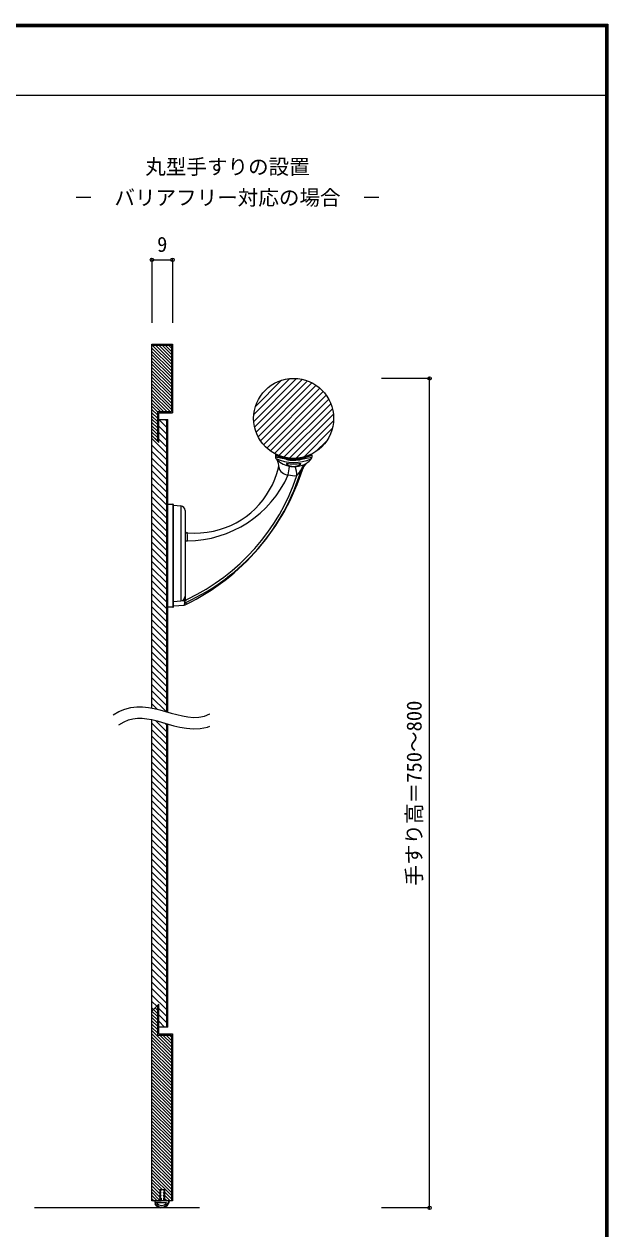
# Model space of a CAD drawing. Units: millimetres at full size, sheet at 1:3; details may follow other scales. Extents: x -600 to 570, y -431 to 418.
# Drawn here: x 314 to 570, y -109 to 418 of the extents above; entities that cross this region are included whole.
import ezdxf
from ezdxf.enums import TextEntityAlignment as Align

# ---------------------------------------------------------------- set-up
doc = ezdxf.new("R2010")
doc.units = ezdxf.units.MM
doc.header["$LTSCALE"] = 3
doc.header["$PDMODE"] = 32
doc.header["$PDSIZE"] = 1.5
for name, color, linetype in [('0-1_通り芯', 3, 'Continuous'), ('0-3_仕上', 7, 'Continuous'), ('0-4_枠', 3, 'Continuous'), ('0-7_金物', 7, 'Continuous'), ('0-A_文字', 7, 'Continuous'), ('0-B_寸法', 4, 'Continuous'), ('0-C_ハッチ', 4, 'Continuous'), ('F-1_通り芯', 6, 'Continuous')]:
    doc.layers.add(name, color=color, linetype=linetype)
doc.styles.add('ＭＳ ゴシック', font='')
doc.styles.get('ＭＳ ゴシック').set_extended_font_data('MS Gothic')

msp = doc.modelspace()

# ---------------------------------------------------------------- linework, layer by layer
at = {"layer": '0-1_通り芯'}
for p, q in [((-600, 386.5), (570, 386.5)), ((370.426, 237.6), (370.426, 277.6)), ((370.426, 277.6), (379.426, 277.6)), ((370.426, 277.1), (378.926, 277.1)), ((378.926, 277.1), (378.926, 248.1)), ((379.426, 277.6), (379.426, 247.6)), ((373.426, 247.6), (379.426, 247.6)), ((373.426, 234.6), (373.426, 247.6)), ((373.426, 244.6), (377.426, 244.6)), ((376.926, 116.868), (376.926, 244.6)), ((377.426, 116.722), (377.426, 244.6)), ((370.426, 118.49), (370.426, 237.6)), ((373.426, 234.6), (370.426, 237.6)), ((372.926, 237.6), (373.426, 237.6)), ((370.426, -14.019), (370.426, 113.413)), ((376.926, -21.019), (376.926, 111.657)), ((377.426, -21.019), (377.426, 111.51)), ((370.426, -97.019), (370.426, -14.019)), ((372.926, -24.519), (372.926, -11.519)), ((372.926, -14.019), (373.426, -14.019)), ((377.426, -21.019), (373.426, -21.019)), ((372.926, -24.519), (378.926, -24.519)), ((373.426, -24.019), (379.426, -24.019)), ((378.926, -24.519), (378.926, -97.019)), ((379.426, -24.019), (379.426, -97.019)), ((379.426, -97.019), (370.426, -97.019))]:
    msp.add_line(p, q, dxfattribs=at)
for points in [[(372.926, 235.1), (372.926, 248.1), (378.926, 248.1)], [(373.426, -24.019), (373.426, -11.019), (370.426, -14.019)]]:
    msp.add_lwpolyline(points, dxfattribs=at)
at = {"layer": '0-3_仕上'}
for p, q in [((374.426, -92.019), (373.926, -93.269)), ((374.426, -93.269), (373.926, -93.269)), ((373.926, -94.519), (374.426, -93.269)), ((374.426, -94.519), (373.926, -94.519)), ((373.926, -95.769), (374.426, -94.519)), ((374.426, -92.019), (375.426, -92.019)), ((375.426, -92.019), (375.926, -93.269)), ((375.926, -93.269), (375.426, -93.269)), ((375.926, -94.519), (375.426, -93.269)), ((375.926, -94.519), (375.426, -94.519)), ((375.926, -95.769), (375.426, -94.519)), ((391.177, -100.019), (319.034, -100.019)), ((371.645, -98.269), (372.511, -97.769)), ((371.676, -97.019), (374.426, -97.019)), ((371.676, -97.019), (371.676, -97.769)), ((371.676, -97.769), (376.841, -97.769)), ((374.426, -95.769), (373.926, -95.769)), ((374.426, -95.769), (374.426, -97.019)), ((375.426, -95.769), (375.426, -97.019)), ((375.926, -95.769), (375.426, -95.769)), ((378.176, -97.019), (375.426, -97.019))]:
    msp.add_line(p, q, dxfattribs=at)
for radius, end in [(3.5, 351.78749), (3.25, 351.15086), (2.5, 330.00065)]:
    msp.add_arc((374.676, -96.519), radius, 210, end, dxfattribs=at)
at = {"layer": '0-4_枠'}
for p, q in [((373.926, -92.019), (373.926, -97.019)), ((373.926, -92.019), (375.926, -92.019)), ((375.926, -92.019), (375.926, -97.019)), ((371.676, -97.019), (373.926, -97.019))]:
    msp.add_line(p, q, dxfattribs=at)
at = {"layer": '0-7_金物'}
for p, q in [((428.981, 227.236), (424.377, 228.094)), ((424.426, 229.052), (424.426, 228.184)), ((424.616, 227.597), (425.018, 227.081)), ((435.87, 227.236), (440.474, 228.094)), ((440.425, 229.052), (440.426, 228.184)), ((377.426, 162.6), (377.426, 207.6)), ((379.926, 162.9), (379.926, 207.3)), ((379.926, 207.1), (383.1, 206.822)), ((383.1, 206.822), (383.1, 165.305)), ((384.926, 204.83), (384.926, 204.83)), ((384.926, 204.83), (384.926, 165.699)), ((379.926, 165.015), (384.519, 165.45)), ((379.926, 163.1), (384.555, 163.505)), ((384.519, 165.45), (384.545, 165.14)), ((384.626, 164.81), (384.555, 163.505)), ((384.626, 166.285), (384.626, 165.731)), ((385.231, 164.681), (385.263, 163.702))]:
    msp.add_line(p, q, dxfattribs=at)
for points in [[(424.172, 218.505), (425.071, 220.965), (425.82, 223.502)], [(385.875, 195.043), (388.841, 194.978), (391.735, 195.091), (394.556, 195.384), (397.303, 195.859), (399.977, 196.52), (402.575, 197.37), (404.955, 198.346), (407.265, 199.491), (409.493, 200.799), (411.63, 202.262), (413.664, 203.871), (415.585, 205.619), (417.382, 207.498), (419.044, 209.501), (420.561, 211.619), (421.928, 213.845), (423.124, 216.13), (424.172, 218.505)], [(377.426, 207.6), (379.626, 207.6), (379.626, 162.6), (377.426, 162.6)]]:
    msp.add_lwpolyline(points, dxfattribs=at)
msp.add_circle((432.426, 245.1), 17.5, dxfattribs=at)
for centre, radius, start, end in [((438.319, 266.71), 40.174, 249.75873, 256.56011), ((424.726, 229.052), 0.3, 64.36846, 179.99892), ((425.426, 228.184), 1, 179.99892, 215.97869), ((432.514, 244.521), 18.678, 245.04591, 294.1044), ((432.426, 245.1), 17.5, 244.36846, 295.63154), ((421.951, 224.514), 4, 345.3356, 39.92167), ((432.688, 235.095), 11.093, 226.2954, 297.92481), ((432.439, 241.21), 14.395, 256.09972, 284.0648), ((432.426, 242.76), 15.511, 257.17242, 282.82758), ((426.532, 266.71), 40.174, 283.43989, 290.24127), ((432.51, 233.208), 9.547, 305.44059, 324.00277), ((440.125, 229.052), 0.3, 0.00108, 115.63154), ((439.426, 228.184), 1, 324.02131, 0.00108), ((347.156, 248.893), 92.419, 294.32936, 343.71813), ((341.188, 253.464), 99.999, 296.15189, 342.48878), ((430.14, 224.737), 4.313, 191.3914, 269.26274), ((429.399, 225.267), 0.146, 93.80068, 239.11702), ((432.445, 229.399), 5.279, 233.75633, 233.82823), ((432.445, 229.399), 5.279, 233.82823, 305.32249), ((432.494, 260.915), 35.638, 265.00157, 274.87731), ((368.308, 231.939), 62.841, 349.44166, 352.76679), ((429.889, 224.108), 0.764, 353.95737, 6.31243), ((415.33, 219.329), 18.517, 2.33768, 14.66386), ((423.538, 229.457), 13.921, 317.6796, 332.36909), ((435.427, 225.257), 0.179, 293.15253, 56.99325), ((438.933, 222.335), 3.133, 110.50244, 168.07783), ((437.319, 221.091), 2.397, 106.64426, 127.12733), ((440.367, 222.172), 4, 125.46002, 162.49148), ((385.645, 240.257), 48.665, 270.36149, 335.94984), ((346.733, 249.088), 91.801, 295.29817, 341.58195), ((432.935, 230.928), 10.88, 254.81116, 274.72589), ((379.626, 207.3), 0.3, 0, 90), ((382.926, 204.83), 2, 0, 85), ((385.926, 196.042), 1, 180, 267.08736), ((385.974, 194.938), 0.104, 94.78124, 171.21201), ((356.743, 192.573), 29.225, 358.07933, 4.67222), ((385.941, 196.242), 4.649, 257.38776, 270.13599), ((382.876, 167.353), 2.05, 276.21635, 1.21277), ((384.894, 165.468), 0.375, 135.68995, 182.88965), ((385.079, 165.202), 0.538, 186.68686, 284.86875), ((384.239, 165.757), 0.69, 296.41908, 354.98807), ((384.381, 165.498), 2, 275, 296.15201), ((384.859, 164.587), 0.322, 115.60488, 136.21457), ((384.591, 165.153), 0.304, 294.98858, 320.81249), ((385.276, 165.178), 0.498, 150.59744, 264.79605), ((385.106, 165.763), 0.192, 200.03647, 289.28), ((384.857, 166.724), 1.184, 285.26264, 300.10372), ((383.54, 168.724), 3.578, 302.29934, 312.62607), ((379.626, 162.9), 0.3, 270, 0.00009)]:
    msp.add_arc(centre, radius, start, end, dxfattribs=at)
at = {"layer": '0-A_文字'}
for p, q in [((353.41, 115.465), (356, 116.97)), ((356, 116.97), (358.597, 118.033)), ((358.597, 118.033), (361.192, 118.698)), ((361.192, 118.698), (363.779, 119.008)), ((363.779, 119.008), (366.351, 119.013)), ((366.351, 119.013), (368.904, 118.763)), ((368.904, 118.763), (371.435, 118.309)), ((371.435, 118.309), (373.942, 117.708)), ((373.942, 117.708), (376.424, 117.016)), ((376.424, 117.016), (378.882, 116.294)), ((378.882, 116.294), (381.319, 115.603)), ((393.351, 114.969), (395.779, 115.908)), ((395.779, 115.908), (395.785, 115.911)), ((355.922, 111.142), (358.214, 112.474)), ((358.214, 112.474), (360.171, 113.275)), ((360.171, 113.275), (362.114, 113.772)), ((362.114, 113.772), (364.083, 114.009)), ((364.083, 114.009), (366.111, 114.013)), ((366.111, 114.013), (368.218, 113.806)), ((368.218, 113.806), (370.41, 113.413)), ((370.41, 113.413), (372.686, 112.867)), ((372.686, 112.867), (375.047, 112.209)), ((375.047, 112.209), (377.494, 111.49)), ((377.494, 111.49), (380.04, 110.768)), ((380.04, 110.768), (382.699, 110.115)), ((381.319, 115.603), (383.738, 115.008)), ((383.738, 115.008), (386.144, 114.577)), ((386.144, 114.577), (388.542, 114.378)), ((388.542, 114.378), (390.942, 114.484)), ((390.942, 114.484), (393.351, 114.969)), ((382.699, 110.115), (385.495, 109.613)), ((385.495, 109.613), (388.446, 109.369)), ((388.446, 109.369), (391.549, 109.506)), ((391.549, 109.506), (394.756, 110.151)), ((394.756, 110.151), (395.785, 110.549))]:
    msp.add_line(p, q, dxfattribs=at)
at = {"layer": '0-B_寸法'}
for p, q in [((370.426, 314.428), (370.426, 286.928)), ((370.426, 314.428), (379.426, 314.428)), ((379.426, 314.428), (379.426, 286.928)), ((370.426, 275.84), (378.926, 267.34)), ((370.426, 274.426), (378.926, 265.926)), ((370.58, 277.1), (378.926, 268.754)), ((371.994, 277.1), (378.926, 270.169)), ((373.408, 277.1), (378.926, 271.583)), ((374.822, 277.1), (378.926, 272.997)), ((376.237, 277.1), (378.926, 274.411)), ((377.651, 277.1), (378.926, 275.825)), ((370.426, 273.012), (378.926, 264.512)), ((370.426, 271.598), (378.926, 263.098)), ((370.426, 270.184), (378.926, 261.684)), ((370.426, 268.769), (378.926, 260.269)), ((370.426, 267.355), (378.926, 258.855)), ((370.426, 265.941), (378.926, 257.441)), ((370.426, 264.527), (378.926, 256.027)), ((370.426, 263.113), (378.926, 254.613)), ((370.426, 261.698), (378.926, 253.198)), ((370.426, 260.284), (378.926, 251.784)), ((370.426, 258.87), (378.926, 250.37)), ((491.936, 262.6), (470.854, 262.6)), ((491.936, -100.019), (491.936, 262.6)), ((370.426, 257.456), (378.926, 248.956)), ((370.426, 256.042), (378.367, 248.1)), ((370.426, 254.628), (376.953, 248.1)), ((370.426, 253.213), (375.539, 248.1)), ((370.426, 251.799), (374.125, 248.1)), ((370.426, 250.385), (372.926, 247.885)), ((370.426, 248.971), (372.926, 246.471)), ((370.426, 247.557), (372.926, 245.057)), ((370.426, 246.143), (372.926, 243.643)), ((370.426, 244.728), (372.926, 242.228)), ((370.426, 243.314), (372.926, 240.814)), ((373.426, 244.583), (376.926, 241.083)), ((376.237, 244.6), (376.926, 243.911)), ((370.426, 241.9), (372.926, 239.4)), ((370.426, 240.486), (372.926, 237.986)), ((370.426, 239.072), (372.926, 236.572)), ((370.426, 237.657), (372.926, 235.157)), ((373.426, 241.754), (376.926, 238.254)), ((373.426, 238.926), (376.926, 235.426)), ((370.426, 236.269), (376.926, 229.769)), ((370.426, 233.44), (376.926, 226.94)), ((373.426, 236.097), (376.926, 232.597)), ((370.426, 230.612), (376.926, 224.112)), ((370.426, 227.783), (376.926, 221.283)), ((370.426, 224.954), (376.926, 218.454)), ((370.426, 222.126), (376.926, 215.626)), ((370.426, 219.297), (376.926, 212.797)), ((370.426, 216.469), (376.926, 209.969)), ((370.426, 213.64), (376.926, 207.14)), ((370.426, 210.812), (376.926, 204.312)), ((370.426, 207.983), (376.926, 201.483)), ((370.426, 205.155), (376.926, 198.655)), ((370.426, 202.326), (376.926, 195.826)), ((370.426, 199.497), (376.926, 192.997)), ((370.426, 196.669), (376.926, 190.169)), ((370.426, 193.84), (376.926, 187.34)), ((370.426, 191.012), (376.926, 184.512)), ((370.426, 188.183), (376.926, 181.683)), ((370.426, 185.355), (376.926, 178.855)), ((370.426, 182.526), (376.926, 176.026)), ((370.426, 179.697), (376.926, 173.197)), ((370.426, 176.869), (376.926, 170.369)), ((370.426, 174.04), (376.926, 167.54)), ((370.426, 171.212), (376.926, 164.712)), ((370.426, 168.383), (376.926, 161.883)), ((370.426, 165.555), (376.926, 159.055)), ((370.426, 162.726), (376.926, 156.226)), ((370.426, 159.898), (376.926, 153.398)), ((370.426, 157.069), (376.926, 150.569)), ((370.426, 154.24), (376.926, 147.74)), ((370.426, 151.412), (376.926, 144.912)), ((370.426, 148.583), (376.926, 142.083)), ((370.426, 145.755), (376.926, 139.255)), ((370.426, 142.926), (376.926, 136.426)), ((370.426, 140.098), (376.926, 133.598)), ((370.426, 137.269), (376.926, 130.769)), ((370.426, 134.441), (376.926, 127.941)), ((370.426, 131.612), (376.926, 125.112)), ((370.426, 128.783), (376.926, 122.283)), ((370.426, 125.955), (376.926, 119.455)), ((370.426, 123.126), (376.48, 117.072)), ((370.426, 120.298), (372.723, 118)), ((370.426, 111.812), (376.926, 105.312)), ((372.045, 113.021), (376.926, 108.141)), ((375.951, 111.943), (376.926, 110.969)), ((370.426, 108.984), (376.926, 102.484)), ((370.426, 106.155), (376.926, 99.655)), ((370.426, 103.326), (376.926, 96.826)), ((370.426, 100.498), (376.926, 93.998)), ((370.426, 97.669), (376.926, 91.169)), ((370.426, 94.841), (376.926, 88.341)), ((370.426, 92.012), (376.926, 85.512)), ((370.426, 89.184), (376.926, 82.684)), ((370.426, 86.355), (376.926, 79.855)), ((370.426, 83.526), (376.926, 77.026)), ((370.426, 80.698), (376.926, 74.198)), ((370.426, 77.869), (376.926, 71.369)), ((370.426, 75.041), (376.926, 68.541)), ((370.426, 72.212), (376.926, 65.712)), ((370.426, 69.384), (376.926, 62.884)), ((370.426, 66.555), (376.926, 60.055)), ((370.426, 63.727), (376.926, 57.227)), ((370.426, 60.898), (376.926, 54.398)), ((370.426, 58.069), (376.926, 51.569)), ((370.426, 55.241), (376.926, 48.741)), ((370.426, 52.412), (376.926, 45.912)), ((370.426, 49.584), (376.926, 43.084)), ((370.426, 46.755), (376.926, 40.255)), ((370.426, 43.927), (376.926, 37.427)), ((370.426, 41.098), (376.926, 34.598)), ((370.426, 38.27), (376.926, 31.77)), ((370.426, 35.441), (376.926, 28.941)), ((370.426, 32.612), (376.926, 26.112)), ((370.426, 29.784), (376.926, 23.284)), ((370.426, 26.955), (376.926, 20.455)), ((370.426, 24.127), (376.926, 17.627)), ((370.426, 21.298), (376.926, 14.798)), ((370.426, 18.47), (376.926, 11.97)), ((370.426, 15.641), (376.926, 9.141)), ((370.426, 12.813), (376.926, 6.313)), ((370.426, 9.984), (376.926, 3.484)), ((370.426, 7.155), (376.926, 0.655)), ((370.426, 4.327), (376.926, -2.173)), ((370.426, 1.498), (376.926, -5.002)), ((370.426, -1.33), (376.926, -7.83)), ((370.426, -4.159), (376.926, -10.659)), ((370.426, -6.987), (376.926, -13.487)), ((370.426, -9.816), (372.527, -11.917)), ((370.426, -12.645), (371.113, -13.332)), ((370.426, -14.066), (372.926, -16.566)), ((370.426, -15.48), (372.926, -17.98)), ((371.109, -13.335), (372.926, -15.152)), ((371.816, -12.628), (372.926, -13.738)), ((372.523, -11.921), (372.926, -12.324)), ((373.426, -12.816), (376.926, -16.316)), ((373.426, -15.645), (376.926, -19.145)), ((370.426, -16.895), (372.926, -19.395)), ((370.426, -18.309), (372.926, -20.809)), ((370.426, -19.723), (372.926, -22.223)), ((373.426, -18.473), (375.971, -21.019)), ((370.426, -21.137), (372.926, -23.637)), ((370.426, -22.551), (378.926, -31.051)), ((370.426, -23.965), (378.926, -32.465)), ((370.426, -25.38), (378.926, -33.88)), ((373.807, -24.519), (378.926, -29.637)), ((375.221, -24.519), (378.926, -28.223)), ((376.635, -24.519), (378.926, -26.809)), ((378.05, -24.519), (378.926, -25.395)), ((370.426, -26.794), (378.926, -35.294)), ((370.426, -28.208), (378.926, -36.708)), ((370.426, -29.622), (378.926, -38.122)), ((370.426, -31.036), (378.926, -39.536)), ((370.426, -32.451), (378.926, -40.951)), ((370.426, -33.865), (378.926, -42.365)), ((370.426, -35.279), (378.926, -43.779)), ((370.426, -36.693), (378.926, -45.193)), ((370.426, -38.107), (378.926, -46.607)), ((370.426, -39.521), (378.926, -48.021)), ((370.426, -40.936), (378.926, -49.436)), ((370.426, -42.35), (378.926, -50.85)), ((370.426, -43.764), (378.926, -52.264)), ((370.426, -45.178), (378.926, -53.678)), ((370.426, -46.592), (378.926, -55.092)), ((370.426, -48.006), (378.926, -56.506)), ((370.426, -49.421), (378.926, -57.921)), ((370.426, -50.835), (378.926, -59.335)), ((370.426, -52.249), (378.926, -60.749)), ((370.426, -53.663), (378.926, -62.163)), ((370.426, -55.077), (378.926, -63.577)), ((370.426, -56.492), (378.926, -64.992)), ((370.426, -57.906), (378.926, -66.406)), ((370.426, -59.32), (378.926, -67.82)), ((370.426, -60.734), (378.926, -69.234)), ((370.426, -62.148), (378.926, -70.648)), ((370.426, -63.562), (378.926, -72.062)), ((370.426, -64.977), (378.926, -73.477)), ((370.426, -66.391), (378.926, -74.891)), ((370.426, -67.805), (378.926, -76.305)), ((370.426, -69.219), (378.926, -77.719)), ((370.426, -70.633), (378.926, -79.133)), ((370.426, -72.048), (378.926, -80.548)), ((370.426, -73.462), (378.926, -81.962)), ((370.426, -74.876), (378.926, -83.376)), ((370.426, -76.29), (378.926, -84.79)), ((370.426, -77.704), (378.926, -86.204)), ((370.426, -79.118), (378.926, -87.618)), ((370.426, -80.533), (378.926, -89.033)), ((370.426, -81.947), (378.926, -90.447)), ((370.426, -83.361), (378.926, -91.861)), ((370.426, -84.775), (378.926, -93.275)), ((370.426, -86.189), (378.926, -94.689)), ((370.426, -87.603), (374.841, -92.019)), ((370.426, -89.018), (373.926, -92.518)), ((370.426, -90.432), (373.926, -93.932)), ((370.426, -91.846), (373.926, -95.346)), ((370.426, -93.26), (373.926, -96.76)), ((370.426, -94.674), (372.77, -97.019)), ((375.926, -93.103), (378.926, -96.103)), ((375.926, -94.518), (378.427, -97.019)), ((370.426, -96.089), (371.356, -97.019)), ((375.926, -95.932), (377.012, -97.019)), ((491.936, -100.019), (470.854, -100.019))]:
    msp.add_line(p, q, dxfattribs=at)
at = {"layer": '0-B_寸法', "color": 7}
for p in [(370.426, 314.428), (379.426, 314.428), (491.936, 262.6), (491.936, -100.019)]:
    msp.add_point(p, dxfattribs=at)
at = {"layer": '0-C_ハッチ'}
for p, q in [((414.972, 243.821), (433.705, 262.553)), ((415.003, 246.741), (430.785, 262.523)), ((415.343, 241.302), (436.224, 262.183)), ((415.736, 250.364), (427.162, 261.79)), ((415.998, 239.067), (438.458, 261.527)), ((416.881, 237.061), (440.465, 260.644)), ((417.961, 235.25), (442.275, 259.565)), ((419.218, 233.619), (443.907, 258.307)), ((420.647, 232.157), (445.368, 256.879)), ((422.245, 230.866), (446.66, 255.28)), ((424.02, 229.751), (447.775, 253.506)), ((425.986, 228.828), (448.698, 251.539)), ((428.173, 228.125), (449.401, 249.353)), ((430.63, 227.692), (449.833, 246.895)), ((433.458, 227.631), (449.895, 244.067)), ((436.899, 228.182), (449.344, 240.627)), ((442.174, 230.567), (446.959, 235.352))]:
    msp.add_line(p, q, dxfattribs=at)
at = {"layer": 'F-1_通り芯'}
for p, q in [((-600, 417.5), (570, 417.5)), ((-600, 417), (570, 417)), ((-600, 416.5), (570, 416.5)), ((569, 417.5), (569, -420.5)), ((569.5, 417.5), (569.5, -420.5)), ((570, 417.5), (570, -420.5))]:
    msp.add_line(p, q, dxfattribs=at)

# ---------------------------------------------------------------- texts
at = {"layer": '0-A_文字', "style": 'ＭＳ ゴシック'}
for s, p in [('丸型手すりの設置', (367.485, 349.843)), ('－\u3000バリアフリー対応の場合\u3000－', (335.985, 336.363))]:
    msp.add_text(s, height=6.598, dxfattribs=at).set_placement(p, align=Align.BOTTOM_LEFT)
at = {"layer": '0-B_寸法', "color": 7, "style": 'ＭＳ ゴシック'}
msp.add_text('9', height=6.598, dxfattribs=at).set_placement((372.676, 315.928), align=Align.BOTTOM_LEFT)
msp.add_text('手すり高＝750～800', height=6.598, rotation=90, dxfattribs=at).set_placement((490.436, 40.791), align=Align.BOTTOM_LEFT)

doc.saveas('drawing.dxf')
